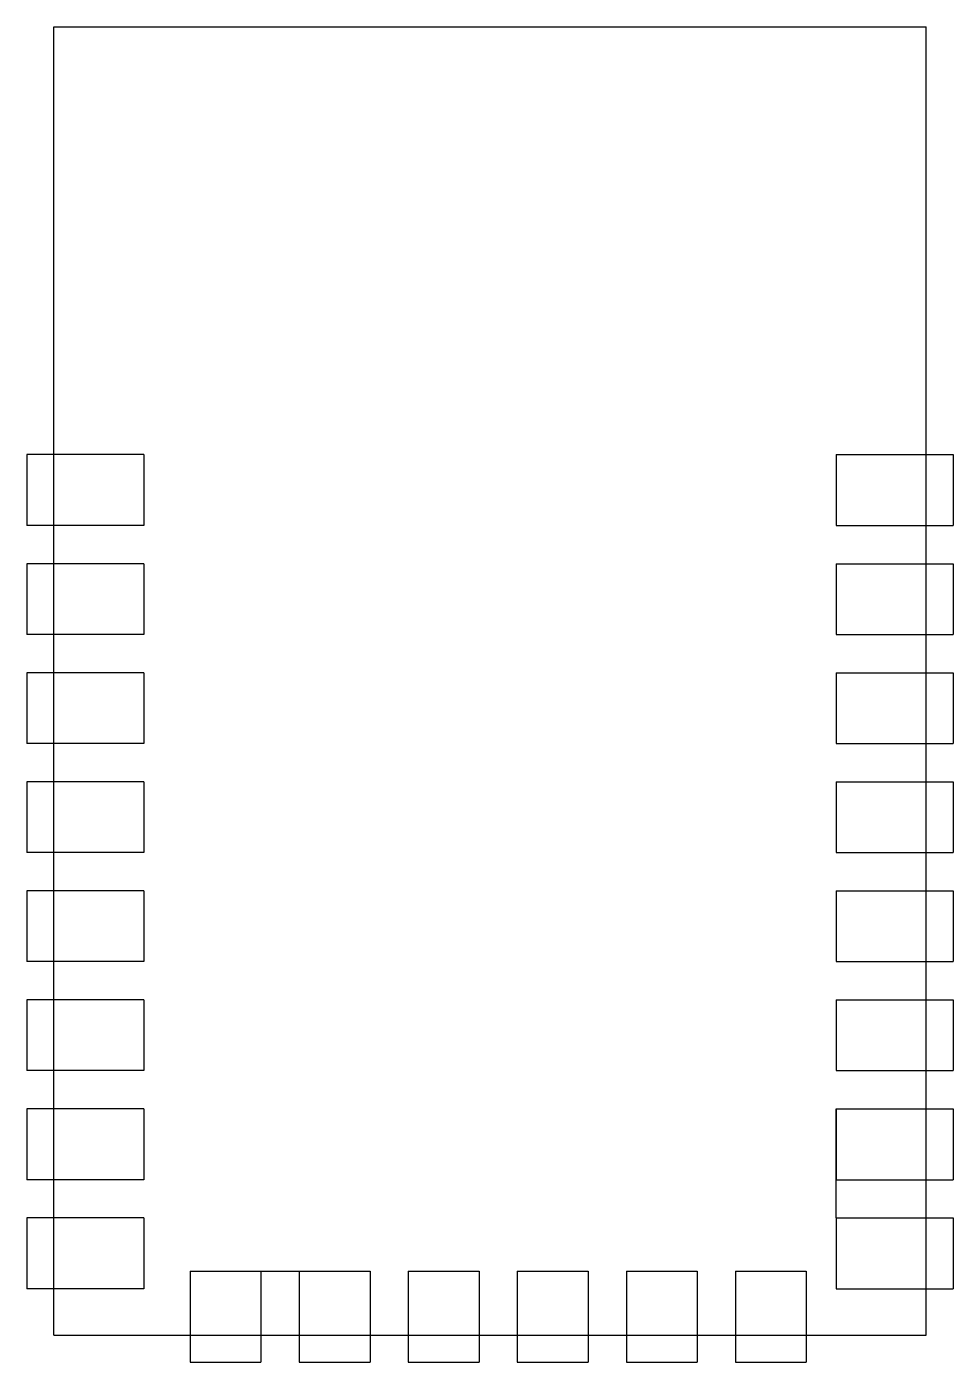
# Model space of a CAD drawing. Header units: millimetres. Extents: x -0.5 to 16.5, y -0.5 to 24.
import ezdxf

# ---------------------------------------------------------------- set-up
doc = ezdxf.new("R2010")
doc.units = ezdxf.units.MM
doc.linetypes.add('CENTERX2', pattern=[20.32, 12.7, -2.54, 2.54, -2.54])

msp = doc.modelspace()

# ---------------------------------------------------------------- linework, layer by layer
at = {"color": 7, "linetype": 'Continuous'}
for p, q in [((0, 0), (0, 24)), ((0, 24), (16, 24)), ((16, 0), (16, 24)), ((1.65, 16.15), (-0.495, 16.15)), ((-0.495, 16.15), (-0.495, 14.85)), ((1.65, 16.15), (1.65, 14.85)), ((14.35, 16.15), (14.35, 14.85)), ((14.35, 16.15), (16.495, 16.15)), ((16.495, 16.15), (16.495, 14.85)), ((1.65, 14.85), (-0.495, 14.85)), ((14.35, 14.85), (16.495, 14.85)), ((1.65, 14.15), (-0.495, 14.15)), ((-0.495, 14.15), (-0.495, 12.85)), ((1.65, 14.15), (1.65, 12.85)), ((14.35, 14.15), (14.35, 12.85)), ((14.35, 14.15), (16.495, 14.15)), ((16.495, 14.15), (16.495, 12.85)), ((1.65, 12.85), (-0.495, 12.85)), ((14.35, 12.85), (16.495, 12.85)), ((1.65, 12.15), (-0.495, 12.15)), ((-0.495, 12.15), (-0.495, 10.85)), ((1.65, 12.15), (1.65, 10.85)), ((14.35, 12.15), (14.35, 10.85)), ((14.35, 12.15), (16.495, 12.15)), ((16.495, 12.15), (16.495, 10.85)), ((1.65, 10.85), (-0.495, 10.85)), ((14.35, 10.85), (16.495, 10.85)), ((1.65, 10.15), (-0.495, 10.15)), ((-0.495, 10.15), (-0.495, 8.85)), ((1.65, 10.15), (1.65, 8.85)), ((14.35, 10.15), (14.35, 8.85)), ((14.35, 10.15), (16.495, 10.15)), ((16.495, 10.15), (16.495, 8.85)), ((1.65, 8.85), (-0.495, 8.85)), ((14.35, 8.85), (16.495, 8.85)), ((1.65, 8.15), (-0.495, 8.15)), ((-0.495, 8.15), (-0.495, 6.85)), ((1.65, 8.15), (1.65, 6.85)), ((14.35, 8.15), (14.35, 6.85)), ((14.35, 8.15), (16.495, 8.15)), ((16.495, 8.15), (16.495, 6.85)), ((1.65, 6.85), (-0.495, 6.85)), ((14.35, 6.85), (16.495, 6.85)), ((1.65, 6.15), (-0.495, 6.15)), ((-0.495, 6.15), (-0.495, 4.85)), ((1.65, 6.15), (1.65, 4.85)), ((14.35, 6.15), (14.35, 4.85)), ((14.35, 6.15), (16.495, 6.15)), ((16.495, 6.15), (16.495, 4.85)), ((1.65, 4.85), (-0.495, 4.85)), ((14.35, 4.85), (16.495, 4.85)), ((1.65, 4.15), (-0.495, 4.15)), ((-0.495, 4.15), (-0.495, 2.85)), ((1.65, 4.15), (1.65, 2.85)), ((14.35, 4.15), (14.35, 2.85)), ((14.35, 4.15), (16.495, 4.15)), ((16.495, 4.15), (16.495, 2.85)), ((1.65, 2.85), (-0.495, 2.85)), ((14.35, 2.85), (16.495, 2.85)), ((-0.495, 2.15), (-0.495, 0.85)), ((1.65, 2.15), (-0.495, 2.15)), ((1.65, 2.15), (1.65, 0.85)), ((14.35, 2.15), (16.495, 2.15)), ((14.35, 2.15), (14.35, 0.85)), ((16.495, 2.15), (16.495, 0.85)), ((2.5, 1.17), (3.8, 1.17)), ((2.5, 1.17), (2.5, -0.5)), ((3.8, 1.17), (3.8, -0.5)), ((4.5, 1.17), (4.5, -0.5)), ((4.5, 1.17), (5.8, 1.17)), ((5.8, 1.17), (5.8, -0.5)), ((6.5, 1.17), (6.5, -0.5)), ((6.5, 1.17), (7.8, 1.17)), ((7.8, 1.17), (7.8, -0.5)), ((8.5, 1.17), (8.5, -0.5)), ((8.5, 1.17), (9.8, 1.17)), ((9.8, 1.17), (9.8, -0.5)), ((10.5, 1.17), (10.5, -0.5)), ((10.5, 1.17), (11.8, 1.17)), ((11.8, 1.17), (11.8, -0.5)), ((12.5, 1.17), (12.5, -0.5)), ((12.5, 1.17), (13.8, 1.17)), ((13.8, 1.17), (13.8, -0.5)), ((1.65, 0.85), (-0.495, 0.85)), ((14.35, 0.85), (16.495, 0.85)), ((0, 0), (16, 0)), ((2.5, -0.5), (3.8, -0.5)), ((4.5, -0.5), (5.8, -0.5)), ((6.5, -0.5), (7.8, -0.5)), ((8.5, -0.5), (9.8, -0.5)), ((10.5, -0.5), (11.8, -0.5)), ((12.5, -0.5), (13.8, -0.5))]:
    msp.add_line(p, q, dxfattribs=at)
at = {"color": 7, "linetype": 'CENTERX2'}
for p, q in [((14.35, 2.15), (14.35, 4.15)), ((2.5, 1.17), (4.5, 1.17))]:
    msp.add_line(p, q, dxfattribs=at)

doc.saveas('drawing.dxf')
